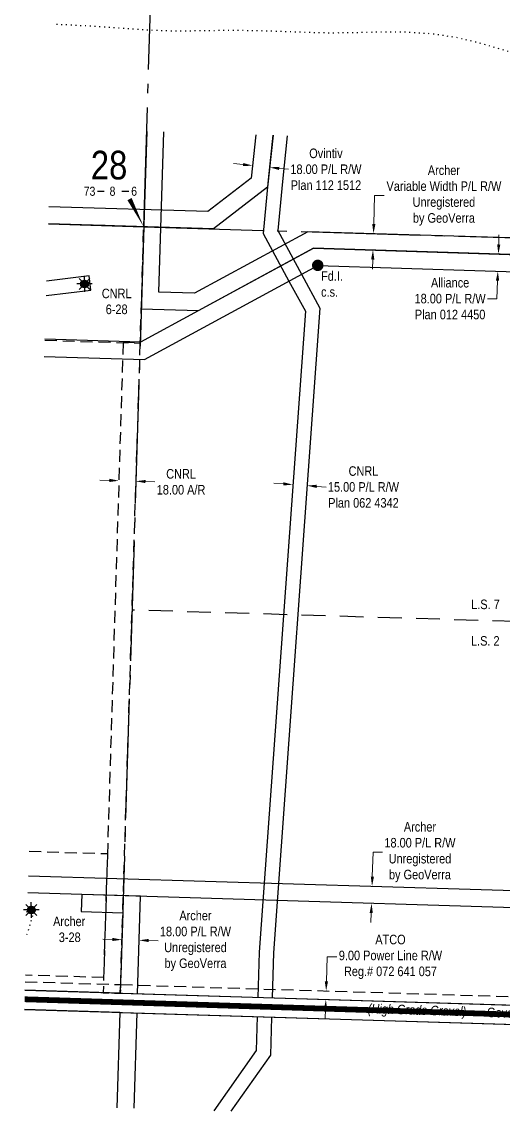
# Model space of a CAD drawing. Extents: x 360681 to 368577, y 6135146 to 6140704.
# Drawn here: x 362497 to 363002, y 6135219 to 6136361 of the extents above; entities that cross this region are included whole.
import ezdxf
from ezdxf.enums import TextEntityAlignment as Align

# ---------------------------------------------------------------- set-up
doc = ezdxf.new("R2010")
doc.units = 0
doc.header["$LTSCALE"] = 5
doc.header["$PDSIZE"] = 0.5
for name, pattern in [('foc-ACCESSROAD', [3.75, 2.5, -1.25]), ('foc-DOT', [1, 0.2, -0.8]), ('foc-FLOWLINE', [3.75, 2.5, -1.25]), ('foc-LSD', [8, 5, -3]), ('foc-QUARTERLINE', [33, 25, -3, 2, -3])]:
    doc.linetypes.add(name, pattern=pattern)
doc.layers.get('Defpoints').update_dxf_attribs({"color": 9})
for name, color, linetype in [('10', 1, 'Continuous'), ('9', 3, 'Continuous'), ('ABADATA-DRILL', 8, 'foc-DOT'), ('AS-POWER', 104, 'foc-POWER'), ('AS-ROADS', 254, 'Continuous'), ('AS-TELEPHONE', 224, 'foc-TEL'), ('C-AR', 13, 'foc-ACCESSROAD'), ('C-RW', 13, 'Continuous'), ('C-WS', 13, 'foc-ACCESSROAD'), ('C-WS-S', 13, 'Continuous'), ('F-EZE', 190, 'foc-FLOWLINE'), ('F-RW', 190, 'Continuous'), ('F-WS', 190, 'foc-ACCESSROAD'), ('F-WS-S', 190, 'Continuous'), ('L-MON', 1, 'Continuous'), ('L-QSEC', 8, 'foc-QUARTERLINE'), ('L-ROAD-T', 7, 'Continuous'), ('L-SEC', 7, 'Continuous'), ('L-SECLBL', 7, 'Continuous'), ('L-SECTION-LSD', 7, 'foc-LSD')]:
    doc.layers.add(name, color=color, linetype=linetype)
for name, color, linetype, lineweight in [('C-AR-T', 13, 'Continuous', 9), ('C-RW-T', 13, 'Continuous', 9), ('C-WS-T', 13, 'Continuous', 9), ('F-EZE-T', 190, 'Continuous', 9), ('F-RW-T', 190, 'Continuous', 9), ('F-WS-T', 190, 'Continuous', 9), ('T-TEXT', 48, 'Continuous', 18)]:
    doc.layers.add(name, color=color, linetype=linetype, lineweight=lineweight)
doc.styles.add('100L', font='ARIALN.TTF', dxfattribs={"height": 11})
doc.styles.add('80CG', font='ARIALN.TTF', dxfattribs={"height": 10})
doc.styles.add('80L', font='ARIALN.TTF', dxfattribs={"height": 10})
doc.styles.add('80LS', font='ARIALNI.TTF', dxfattribs={"height": 10})
doc.styles.add('foc-LtypeFont', font='ARIALN.TTF', dxfattribs={"height": 7.35})
doc.styles.add('SIMPLEX', font='ARIALN.TTF')
doc.linetypes.add('foc-POWER', pattern='A,6,-1,["P",foc-LtypeFont,S=0.2,R=0,X=-0.625,Y=-0.75],-1.24,4', length=12.24)
doc.linetypes.add('foc-POWER-NOLINE', pattern='A,0,-4,["P",foc-LtypeFont,S=0.2,R=0,X=-0.625,Y=-0.75],-8.24', length=12.24)
doc.linetypes.add('foc-TEL', pattern='A,2,-1,["T",foc-LtypeFont,S=0.2,R=0,X=-0.425,Y=-0.75],-1.24,8', length=12.24)
doc.linetypes.add('foc-TEL-NOLINE', pattern='A,0,-2,["T",foc-LtypeFont,S=0.2,R=0,X=-0.425,Y=-0.75],-10.24', length=12.24)
doc.dimstyles.new('Compass 5 000', dxfattribs={"dimscale": 5, "dimtxt": 9, "dimasz": 2, "dimexe": 0.2, "dimexo": 0.0625, "dimgap": 0.5, "dimtad": 0, "dimtih": 1, "dimtoh": 1, "dimzin": 0, "dimdsep": 46, "dimtxsty": '80CG', "dimcen": 0.1, "dimse1": 1, "dimse2": 1, "dimclrd": 256, "dimclrt": 256, "dimaunit": 1, "dimadec": 4, "dimazin": 0, "dimtfac": 0.06, "dimtofl": 0, "dimtmove": 0, "dimatfit": 1, "dimfxl": 0.2, "dimtolj": 1, "dimtzin": 0, "dimlwd": -1, "dimarcsym": 0})

# ---------------------------------------------------------------- blocks, each defined once
blk = doc.blocks.new('fdia')
at = {"color": 255, "const_width": 1}
blk.add_lwpolyline([(-0.5, 0, 1), (0.5, 0, 1)], format="xyb", close=True, dxfattribs=at)
blk = doc.blocks.new('Fdiaa')
blk.add_blockref('fdia', (0, 0))
blk = doc.blocks.new('fdib')
at = {"color": 1, "const_width": 1.6}
blk.add_lwpolyline([(-0.4, 0, 1), (0.4, 0, 1)], format="xyb", close=True, dxfattribs=at)
at = {"color": 1}
blk.add_circle((0, 0), 0.8, dxfattribs=at)
blk = doc.blocks.new('Fdibb')
blk.add_blockref('fdib', (0, 0))
blk = doc.blocks.new('fdicc')
for name in ['Fdibb', 'Fdiaa']:
    blk.add_blockref(name, (0, 0))
blk = doc.blocks.new('FDI')
blk.add_blockref('fdicc', (0, 0))
blk = doc.blocks.new('*D447')
at = {"layer": 'Defpoints', "color": 0, "transparency": 16777216}
for p in [(362944.5, 6136119.3), (362943.9, 6136101.3), (362995.9, 6136099.6)]:
    blk.add_point(p, dxfattribs=at)
at = {"layer": 'F-RW-T', "transparency": 16777216}
for p, q in [((362996.8, 6136127.6), (362997.1, 6136137.6)), ((362995.6, 6136089.6), (362995, 6136070.8)), ((362995, 6136070.8), (362985, 6136070.8))]:
    blk.add_line(p, q, dxfattribs=at)
for points in [[(362995.2, 6136127.7), (362998.5, 6136127.5), (362996.5, 6136117.6)], [(362993.9, 6136089.7), (362997.3, 6136089.6), (362995.9, 6136099.6)]]:
    blk.add_solid(points, dxfattribs=at)
at = {"layer": 'F-RW-T', "transparency": 16777216, "insert": (362945.9, 6136070.8), "char_height": 10, "attachment_point": 5, "style": '80CG'}
blk.add_mtext('\\A1;Alliance\\P18.00 P/L R/W\\PPlan 012 4450', dxfattribs=at)
blk = doc.blocks.new('L-SECLBL')
at = {"layer": '9', "color": 7}
for p, q in [((-5.1, -27.8), (-12.3, -27.8)), ((20.7, -27.8), (13.5, -27.8))]:
    blk.add_line(p, q, dxfattribs=at)
at = {"layer": '10', "color": 2, "style": 'SIMPLEX'}
blk.add_attdef('SEC', text='', height=30, dxfattribs=at).set_placement((0, 0), align=Align.MIDDLE)
at = {"layer": '10', "color": 5, "style": '80L'}
blk.add_attdef('TWP', text='', height=9.5, dxfattribs=at).set_placement((-14.4, -27.4), align=Align.MIDDLE_RIGHT)
blk.add_attdef('RGE', text='', height=9.5, dxfattribs=at).set_placement((3.6, -27.4), align=Align.MIDDLE_CENTER)
blk.add_attdef('MER', text='', height=9.5, dxfattribs=at).set_placement((23.2, -27.4), align=Align.MIDDLE_LEFT)
blk = doc.blocks.new('*D453')
at = {"layer": 'C-AR-T', "transparency": 16777216}
for p, q in [((362588.8, 6135880.3), (362578.8, 6135880.6)), ((362626.7, 6135879.1), (362636.7, 6135878.8))]:
    blk.add_line(p, q, dxfattribs=at)
for points in [[(362588.9, 6135882), (362588.8, 6135878.6), (362598.8, 6135880)], [(362626.8, 6135880.8), (362626.7, 6135877.5), (362616.7, 6135879.4)]]:
    blk.add_solid(points, dxfattribs=at)
at = {"layer": 'Defpoints', "color": 0, "transparency": 16777216}
for p in [(362598.8, 6135877.5), (362616.7, 6135879.4), (362616.7, 6135876.9)]:
    blk.add_point(p, dxfattribs=at)
at = {"layer": 'C-AR-T', "transparency": 16777216, "insert": (362664, 6135878.8), "char_height": 10, "attachment_point": 5, "style": '80CG'}
blk.add_mtext('\\A1;CNRL\\P18.00 A/R', dxfattribs=at)
blk = doc.blocks.new('*D454')
at = {"layer": 'C-RW-T', "transparency": 16777216}
for p, q in [((362771.2, 6135876.6), (362761.2, 6135877.3)), ((362806.1, 6135874.1), (362816, 6135873.4))]:
    blk.add_line(p, q, dxfattribs=at)
for points in [[(362771.3, 6135878.3), (362771, 6135875), (362781.1, 6135875.9)], [(362806.2, 6135875.8), (362806, 6135872.4), (362796.1, 6135874.8)]]:
    blk.add_solid(points, dxfattribs=at)
at = {"layer": 'Defpoints', "color": 0, "transparency": 16777216}
for p in [(362781.2, 6135877.4), (362796.1, 6135874.8), (362796.2, 6135876.3)]:
    blk.add_point(p, dxfattribs=at)
at = {"layer": 'C-RW-T', "transparency": 16777216, "insert": (362855.1, 6135873.4), "char_height": 10, "attachment_point": 5, "style": '80CG'}
blk.add_mtext('\\A1;CNRL\\P15.00 P/L R/W\\PPlan 062 4342', dxfattribs=at)
blk = doc.blocks.new('*D455')
at = {"layer": 'Defpoints', "color": 0, "transparency": 16777216}
for p in [(362740, 6136220.7), (362757.9, 6136218.9), (362756.8, 6136208.4)]:
    blk.add_point(p, dxfattribs=at)
at = {"layer": 'F-RW-T', "transparency": 16777216}
for p, q in [((362729, 6136211.3), (362719, 6136212.4)), ((362766.7, 6136207.4), (362776.7, 6136206.4))]:
    blk.add_line(p, q, dxfattribs=at)
for points in [[(362729.2, 6136213), (362728.8, 6136209.7), (362738.9, 6136210.3)], [(362766.9, 6136209), (362766.6, 6136205.7), (362756.8, 6136208.4)]]:
    blk.add_solid(points, dxfattribs=at)
at = {"layer": 'F-RW-T', "transparency": 16777216, "insert": (362815.8, 6136206.4), "char_height": 10, "attachment_point": 5, "style": '80CG'}
blk.add_mtext('\\A1;Ovintiv\\P18.00 P/L R/W\\PPlan 112 1512', dxfattribs=at)
blk = doc.blocks.new('GAS')
h = blk.add_hatch(color=255)
h.dxf.hatch_style = 1
edge = h.paths.add_edge_path()
edge.add_arc((0, 0), 0.9, 0, 360)
for p, q in [((-0.81, 0), (-1.62, 0)), ((-0.57, 0.57), (-1.14, 1.14)), ((0, 0.81), (0, 1.62)), ((0.57, 0.57), (1.14, 1.14)), ((1.62, 0), (0.81, 0)), ((-0.57, -0.57), (-1.14, -1.14)), ((0, -0.81), (0, -1.62)), ((1.14, -1.14), (0.57, -0.57))]:
    blk.add_line(p, q)
blk.add_circle((0, 0), 0.8)
blk = doc.blocks.new('*D491')
at = {"layer": 'Defpoints', "color": 0, "transparency": 16777216}
for p in [(362865.6, 6136139), (362875.7, 6136138.7), (362875.1, 6136121.5)]:
    blk.add_point(p, dxfattribs=at)
at = {"layer": 'F-RW-T', "transparency": 16777216}
for p, q in [((362865.9, 6136148.9), (362866.8, 6136178.9)), ((362866.8, 6136178.9), (362876.8, 6136178.9)), ((362864.8, 6136111.8), (362864.5, 6136101.8))]:
    blk.add_line(p, q, dxfattribs=at)
for points in [[(362864.3, 6136149), (362867.6, 6136148.9), (362865.6, 6136139)], [(362863.1, 6136111.9), (362866.5, 6136111.8), (362865.1, 6136121.8)]]:
    blk.add_solid(points, dxfattribs=at)
at = {"layer": 'F-RW-T', "transparency": 16777216, "insert": (362939.4, 6136178.9), "char_height": 10, "attachment_point": 5, "style": '80CG'}
blk.add_mtext('\\A1;Archer\\PVariable Width P/L R/W\\PUnregistered\\Pby GeoVerra', dxfattribs=at)
blk = doc.blocks.new('*D492')
at = {"layer": 'Defpoints', "color": 0, "transparency": 16777216}
for p in [(362864.1, 6135455), (362880.3, 6135454.5), (362879.7, 6135436.5)]:
    blk.add_point(p, dxfattribs=at)
at = {"layer": 'F-RW-T', "transparency": 16777216}
for p, q in [((362864.4, 6135465), (362865.2, 6135490.7)), ((362865.2, 6135490.7), (362875.2, 6135490.7)), ((362863.3, 6135427), (362863, 6135417))]:
    blk.add_line(p, q, dxfattribs=at)
for points in [[(362862.8, 6135465), (362866.1, 6135464.9), (362864.1, 6135455)], [(362861.6, 6135427), (362864.9, 6135426.9), (362863.6, 6135437)]]:
    blk.add_solid(points, dxfattribs=at)
at = {"layer": 'F-RW-T', "transparency": 16777216, "insert": (362914.3, 6135490.7), "char_height": 10, "attachment_point": 5, "style": '80CG'}
blk.add_mtext('\\A1;Archer\\P18.00 P/L R/W\\PUnregistered\\Pby GeoVerra', dxfattribs=at)
blk = doc.blocks.new('*D493')
at = {"layer": 'Defpoints', "color": 0, "transparency": 16777216}
for p in [(362816, 6135345.2), (362823.6, 6135345), (362823.3, 6135336)]:
    blk.add_point(p, dxfattribs=at)
at = {"layer": 'F-EZE-T', "transparency": 16777216}
for p, q in [((362816.3, 6135355.2), (362817.1, 6135380.9)), ((362817.1, 6135380.9), (362827.1, 6135380.9)), ((362815.4, 6135326.2), (362815.1, 6135316.2))]:
    blk.add_line(p, q, dxfattribs=at)
for points in [[(362814.6, 6135355.3), (362818, 6135355.2), (362816, 6135345.2)], [(362813.8, 6135326.3), (362817.1, 6135326.2), (362815.7, 6135336.2)]]:
    blk.add_solid(points, dxfattribs=at)
at = {"layer": 'F-EZE-T', "transparency": 16777216, "insert": (362883.4, 6135380.9), "char_height": 10, "attachment_point": 5, "style": '80CG'}
blk.add_mtext('\\A1;ATCO\\P9.00 Power Line R/W\\PReg.# 072 641 057', dxfattribs=at)
blk = doc.blocks.new('*D514')
at = {"layer": 'Defpoints', "color": 0, "transparency": 16777216}
for p in [(362602.1, 6135398.3), (362620, 6135397.8), (362620.1, 6135398.3)]:
    blk.add_point(p, dxfattribs=at)
at = {"layer": 'F-RW-T', "transparency": 16777216}
for p, q in [((362592.1, 6135399.2), (362582.1, 6135399.5)), ((362630, 6135398), (362640, 6135397.7))]:
    blk.add_line(p, q, dxfattribs=at)
for points in [[(362592.1, 6135400.8), (362592, 6135397.5), (362602.1, 6135398.9)], [(362630.1, 6135399.7), (362630, 6135396.4), (362620.1, 6135398.3)]]:
    blk.add_solid(points, dxfattribs=at)
at = {"layer": 'F-RW-T', "transparency": 16777216, "insert": (362679.1, 6135397.7), "char_height": 10, "attachment_point": 5, "style": '80CG'}
blk.add_mtext('\\A1;Archer\\P18.00 P/L R/W\\PUnregistered\\Pby GeoVerra', dxfattribs=at)

msp = doc.modelspace()

# ---------------------------------------------------------------- linework, layer by layer
at = {"layer": 'ABADATA-DRILL', "flags": 128}
for points in [[(363351.661, 6136197.5), (363351.661, 6136197.5), (363351.698, 6136197.389), (363351.706, 6136197.318), (363351.604, 6136197.281), (363351.34, 6136197.13), (363350.922, 6136196.882), (363350.392, 6136196.559), (363349.945, 6136196.342), (363349.682, 6136196.27), (363349.42, 6136196.208), (363349.386, 6136196.39), (363349.773, 6136196.928), (363350.344, 6136197.601), (363351.067, 6136198.338), (363351.57, 6136198.753), (363351.533, 6136198.514), (363351.202, 6136197.854), (363350.927, 6136197.362), (363350.837, 6136197.375), (363350.789, 6136197.757), (363350.747, 6136198.348), (363350.737, 6136199.309), (363350.57, 6136200.695), (363349.812, 6136201.119), (363348.719, 6136200.382), (363348.595, 6136199.606), (363349.462, 6136198.858), (363350.416, 6136198.319), (363351.529, 6136198.074), (363352.202, 6136197.193), (363352.092, 6136196.216), (363352.034, 6136195.627), (363351.969, 6136195.159), (363352.067, 6136194.776), (363352.398, 6136194.485), (363352.833, 6136194.302), (363353.331, 6136194.246), (363353.903, 6136194.289), (363354.447, 6136194.422), (363354.739, 6136194.793), (363354.69, 6136195.475), (363354.338, 6136196.056), (363353.758, 6136196.394), (363353.175, 6136196.613), (363352.812, 6136196.864), (363352.735, 6136197.296), (363352.821, 6136197.804), (363352.819, 6136198.044), (363352.669, 6136198.059), (363352.465, 6136198.255), (363352.293, 6136198.501), (363352.206, 6136198.623), (363352.178, 6136198.694), (363352.163, 6136198.845), (363352.118, 6136199.016), (363352.067, 6136199.298), (363352.062, 6136199.768), (363352.069, 6136200.338), (363351.986, 6136200.571), (363351.825, 6136200.526), (363351.766, 6136200.548), (363351.685, 6136200.53), (363351.685, 6136200.53), (363351.211, 6136200.725), (363350.138, 6136201.289), (363348.817, 6136201.94), (363347.316, 6136202.567), (363345.402, 6136203.426), (363342.868, 6136204.645), (363339.678, 6136205.975), (363335.929, 6136207.382), (363331.69, 6136209.094), (363327.012, 6136211.179), (363321.949, 6136213.427), (363316.509, 6136215.767), (363310.615, 6136218.311), (363304.295, 6136221.008), (363297.606, 6136223.716), (363290.455, 6136226.379), (363282.945, 6136229.082), (363275.184, 6136232.094), (363267.281, 6136235.36), (363259.365, 6136238.527), (363251.284, 6136241.519), (363242.721, 6136244.485), (363233.604, 6136247.639), (363223.894, 6136251.341), (363213.724, 6136255.708), (363202.987, 6136260.173), (363197.716, 6136262.147), (363191.7, 6136264.324), (363180.199, 6136268.352), (363168.617, 6136272.353), (363157.009, 6136276.494), (363155.17, 6136277.172), (363145.318, 6136280.838), (363133.423, 6136285.379), (363121.303, 6136290.116), (363108.943, 6136294.841), (363096.392, 6136299.522), (363086.293, 6136303.257), (363083.741, 6136304.196), (363071.016, 6136308.782), (363058.238, 6136313.24), (363032.56, 6136321.809), (363006.699, 6136329.954), (362980.705, 6136337.642), (362954.412, 6136344.129), (362927.638, 6136348.29), (362900.579, 6136350.059), (362873.471, 6136350.228), (362872.871, 6136350.227), (362846.354, 6136349.488), (362819.231, 6136349.157), (362792.131, 6136349.907), (362765.078, 6136350.895), (362738.008, 6136351.653), (362710.883, 6136351.923), (362683.784, 6136351.432), (362656.681, 6136351.121), (362629.602, 6136352.23), (362602.549, 6136354.188), (362575.492, 6136356.007), (362548.425, 6136357.495), (362531.359, 6136358.32)], [(362507.131, 6135430.041), (362507.131, 6135430.041), (362507.313, 6135430.086), (362507.585, 6135430.157), (362507.92, 6135430.317), (362508.239, 6135430.607), (362508.59, 6135430.946), (362509.062, 6135431.322), (362509.424, 6135431.711), (362509.596, 6135432.085), (362509.606, 6135432.395), (362509.333, 6135432.634), (362508.822, 6135432.95), (362508.334, 6135432.995), (362507.961, 6135432.587), (362507.572, 6135431.998), (362507.102, 6135431.343), (362506.401, 6135430.684), (362505.451, 6135430.063), (362504.35, 6135429.397), (362503.738, 6135429.026), (362503.116, 6135428.646), (362502.379, 6135428.118), (362501.845, 6135427.685), (362501.526, 6135427.384), (362501.411, 6135427.238), (362501.552, 6135427.274), (362501.88, 6135427.503), (362502.2, 6135427.824), (362502.54, 6135428.143), (362502.959, 6135428.43), (362503.415, 6135428.946), (362503.675, 6135429.579), (362503.875, 6135430.213), (362503.981, 6135430.74), (362504.016, 6135431.229), (362504.004, 6135431.779), (362503.92, 6135431.672), (362503.92, 6135431.022), (362504.042, 6135430.768), (362504.289, 6135430.97), (362504.427, 6135430.286), (362504.902, 6135429.15), (362505.724, 6135428.564), (362506.491, 6135428.13), (362507.215, 6135427.918), (362507.848, 6135428.008), (362508.36, 6135428.372), (362508.742, 6135428.75), (362509.024, 6135428.832), (362509.391, 6135428.73), (362509.813, 6135428.777), (362510.2, 6135429.005), (362510.748, 6135429.228), (362511.482, 6135429.375), (362511.748, 6135429.547), (362511.606, 6135429.812), (362511.594, 6135430.072), (362511.656, 6135430.451), (362511.507, 6135430.495), (362511.299, 6135430.232), (362511.23, 6135430.274), (362511.138, 6135430.527), (362511.119, 6135430.557), (362510.959, 6135430.562), (362510.558, 6135430.205), (362509.942, 6135429.373), (362509.341, 6135428.071), (362508.869, 6135426.425), (362508.448, 6135424.458), (362507.894, 6135422.084), (362507.087, 6135419.307), (362506.063, 6135415.988), (362504.796, 6135411.915), (362503.307, 6135407.179), (362502.199, 6135403.838)]]:
    msp.add_lwpolyline(points, dxfattribs=at)
at = {"layer": 'AS-POWER', "linetype": 'foc-POWER-NOLINE', "flags": 128}
msp.add_lwpolyline([(362500.428, 6135345.872), (363522.726, 6135314.611)], dxfattribs=at)
at = {"layer": 'AS-ROADS', "const_width": 5.998, "flags": 128}
msp.add_lwpolyline([(362500.141, 6135336.463), (363522.414, 6135304.437)], dxfattribs=at)
at = {"layer": 'AS-TELEPHONE', "linetype": 'foc-TEL-NOLINE', "flags": 128}
msp.add_lwpolyline([(362499.814, 6135325.767), (363402.081, 6135298.176)], dxfattribs=at)
at = {"layer": 'C-AR', "flags": 128}
msp.add_lwpolyline([(362603.277, 6136024.745), (362582.367, 6135343.366), (362600.353, 6135342.816), (362621.264, 6136024.209)], close=True, dxfattribs=at)
at = {"layer": 'C-RW', "flags": 128}
for points in [[(362760.302, 6136242.101), (362755.399, 6136195.202), (362749.977, 6136139.24), (362777.09, 6136089.207), (362794.211, 6136057.611), (362745.887, 6135385.752), (362744.442, 6135338.41)], [(362775.332, 6136241.653), (362770.319, 6136193.7), (362765.345, 6136142.356), (362790.274, 6136096.352), (362809.483, 6136060.904), (362760.866, 6135384.985), (362759.43, 6135337.952)], [(362522.676, 6136074.109), (362569.629, 6136079.886), (362567.798, 6136094.77), (362523.14, 6136089.275)], [(362743.828, 6135318.305), (362743.828, 6135318.304), (362742.744, 6135282.817), (362698.344, 6135219.677)], [(362758.816, 6135317.847), (362757.596, 6135277.867), (362716.29, 6135219.129)]]:
    msp.add_lwpolyline(points, dxfattribs=at)
at = {"layer": 'C-WS', "flags": 128}
msp.add_lwpolyline([(362521.243, 6136027.188), (362621.264, 6136024.209), (362624.895, 6136146.12), (362524.967, 6136149.096)], dxfattribs=at)
at = {"layer": 'F-EZE', "flags": 128}
for points in [[(362500.703, 6135354.865), (362600.628, 6135351.809)], [(362600.629, 6135351.809), (363402.97, 6135327.274)]]:
    msp.add_lwpolyline(points, dxfattribs=at)
at = {"layer": 'F-RW'}
for p, q in [((362599.739, 6135322.711), (362596.686, 6135222.786)), ((362617.726, 6135322.161), (362614.673, 6135222.236))]:
    msp.add_line(p, q, dxfattribs=at)
at = {"layer": 'F-RW', "flags": 128}
for points in [[(362760.354, 6136242.099), (362754.671, 6136187.685), (362697.916, 6136143.945), (362524.967, 6136149.096)], [(362742.318, 6136242.637), (362737.575, 6136197.228), (362692.025, 6136162.124), (362525.517, 6136167.083)], [(362628.046, 6136246.042), (362622.347, 6136060.221), (362682.312, 6136058.382), (362802.936, 6136123.883), (363331.7, 6136106.778), (363333.099, 6136150.034), (363315.113, 6136150.615), (363314.304, 6136125.607), (362796.781, 6136141.018), (362678, 6136076.518), (362640.885, 6136077.656), (362646.033, 6136245.506)], [(363421.613, 6136103.868), (362802.915, 6136123.861), (362621.477, 6136025.332), (362521.276, 6136028.259)], [(362520.726, 6136010.273), (362625.801, 6136007.203), (362807.213, 6136105.718), (363421.064, 6136085.882)]]:
    msp.add_lwpolyline(points, dxfattribs=at)
at = {"layer": 'F-RW'}
msp.add_lwpolyline([(362618.34, 6135342.266), (362621.46, 6135444.404), (362560.003, 6135446.286), (362559.452, 6135428.299), (362602.924, 6135426.968), (362600.353, 6135342.816)], dxfattribs=at)
at = {"layer": 'F-WS'}
msp.add_lwpolyline([(362504.881, 6135491.613), (362586.829, 6135489.103), (362582.85, 6135359.201), (362500.912, 6135361.71)], dxfattribs=at)
at = {"layer": 'L-QSEC'}
for p, q in [((362624.895, 6136146.12), (362649.461, 6136950.249)), ((362524.967, 6136149.096), (362624.895, 6136146.12)), ((362624.895, 6136146.12), (362600.353, 6135342.816)), ((362624.895, 6136146.12), (363427.203, 6136122.224)), ((362599.739, 6135322.711), (362596.686, 6135222.786))]:
    msp.add_line(p, q, dxfattribs=at)
at = {"layer": 'L-SEC'}
for p, q in [((362600.354, 6135342.816), (362500.428, 6135345.872)), ((362600.354, 6135342.816), (363402.695, 6135318.281)), ((362599.739, 6135322.711), (362499.814, 6135325.767)), ((362599.739, 6135322.711), (363402.081, 6135298.176))]:
    msp.add_line(p, q, dxfattribs=at)
at = {"layer": 'L-SECLBL', "flags": 128}
msp.add_lwpolyline([(362624.895, 6136146.12, 0, 4.999, 0), (362610.027, 6136175.133, 0, 0, 0)], format="xyseb", dxfattribs=at)
at = {"layer": 'L-SECTION-LSD', "flags": 128}
msp.add_lwpolyline([(363414.969, 6135720.205), (362612.624, 6135744.468)], dxfattribs=at)

# ---------------------------------------------------------------- block references
at = {"layer": 'C-WS-S', "xscale": 5.000000000000014, "yscale": 5.000000000000014, "zscale": 5.000000000000014}
msp.add_blockref('GAS', (362562.823, 6136086.193), dxfattribs=at)
at = {"layer": 'F-WS-S', "color": 6, "xscale": 5.000000000000002, "yscale": 5.000000000000002, "zscale": 5.000000000000002}
msp.add_blockref('GAS', (362507.131, 6135430.041), dxfattribs=at)
at = {"layer": 'L-MON', "xscale": 5.000000000000025, "yscale": 5.000000000000025, "zscale": 5.000000000000025}
msp.add_blockref('FDI', (362807.222, 6136105.718), dxfattribs=at)
at = {"layer": 'L-SECLBL', "xscale": 0.99971726, "yscale": 0.99971726, "zscale": 0.99971726}
msp.add_blockref('L-SECLBL', (362588.592, 6136210.834), dxfattribs=at).add_auto_attribs({'SEC': '28', 'TWP': '73', 'RGE': '8', 'MER': '6'})

# ---------------------------------------------------------------- texts
at = {"layer": 'C-WS-T', "insert": (362574.792, 6136081.283), "char_height": 9.99717, "attachment_point": 1, "style": '80L'}
msp.add_mtext_dynamic_manual_height_columns('\\pi6.1692;CNRL\\P\\pi10.268;6-28', width=42.52773, gutter_width=50, heights=[0], dxfattribs=at)
at = {"layer": 'F-WS-T', "insert": (362525.629, 6135423.108), "char_height": 9.99717, "attachment_point": 1, "style": '80L'}
msp.add_mtext_dynamic_manual_height_columns('\\pi4.3212;Archer\\P\\pi10.292;3-28', width=42.52773, gutter_width=50, heights=[0], dxfattribs=at)
at = {"layer": 'L-MON', "insert": (362810.698, 6136099.544), "char_height": 9.9972, "attachment_point": 1, "style": '80L'}
msp.add_mtext_dynamic_manual_height_columns('Fd.I.\\Pc.s.', width=22.04407, gutter_width=50, heights=[0], dxfattribs=at)
at = {"layer": 'L-ROAD-T', "style": '80L'}
msp.add_text('Government Road Allowance', height=9.99717, rotation=358.248507, dxfattribs=at).set_placement((363059.087, 6135320.496), align=Align.MIDDLE_CENTER)
at = {"layer": 'T-TEXT', "style": '80LS'}
msp.add_text('(High Grade Gravel)', height=9.99717, rotation=358.248507, dxfattribs=at).set_placement((362911.2, 6135325.209), align=Align.MIDDLE_CENTER)

# ---------------------------------------------------------------- dimensions: what is measured, and where the dimension line sits
at = {"layer": 'C-AR-T'}
dim = msp.add_aligned_dim(p1=(362598.757, 6135877.467), p2=(362616.67, 6135876.92), distance=2.526, text='CNRL\\P18.00 A/R', dimstyle='Compass 5 000', dxfattribs=at)
dim.commit()
dim.dimension.update_dxf_attribs({"geometry": '*D453', "text_midpoint": (362664.02, 6135878.834)})
at = {"layer": 'C-RW-T'}
dim = msp.add_aligned_dim(p1=(362781.248, 6135877.38), p2=(362796.205, 6135876.304), distance=-1.481, text='CNRL\\P15.00 P/L R/W\\PPlan 062 4342', dimstyle='Compass 5 000', dxfattribs=at)
dim.commit()
dim.dimension.update_dxf_attribs({"geometry": '*D454', "text_midpoint": (362855.133, 6135873.393)})
at = {"layer": 'F-EZE-T'}
dim = msp.add_linear_dim(base=(362816.007, 6135345.223), p1=(362823.33, 6135335.998), p2=(362823.605, 6135344.991), angle=88.248507, text='ATCO\\P9.00 Power Line R/W\\PReg.# 072 641 057', dimstyle='Compass 5 000', dxfattribs=at)
dim.commit()
dim.dimension.update_dxf_attribs({"geometry": '*D493', "text_midpoint": (362883.438, 6135380.866), "dimtype": 161})
at = {"layer": 'F-RW-T'}
dim = msp.add_aligned_dim(p1=(362740.03, 6136220.732), p2=(362757.873, 6136218.867), distance=-10.492, text='Ovintiv\\P18.00 P/L R/W\\PPlan 112 1512', dimstyle='Compass 5 000', dxfattribs=at)
dim.commit()
dim.dimension.update_dxf_attribs({"geometry": '*D455', "text_midpoint": (362815.759, 6136206.352)})
for base, p1, p2, angle, text, picture, middle in [((362865.622, 6136138.95), (362875.15, 6136121.527), (362875.66, 6136138.651), 88.294007, 'Archer\\PVariable Width P/L R/W\\PUnregistered\\Pby GeoVerra', '*D491', (362939.397, 6136178.903)), ((362995.917, 6136099.62), (362944.528, 6136119.285), (362943.947, 6136101.3), 268.149114, 'Alliance\\P18.00 P/L R/W\\PPlan 012 4450', '*D447', (362945.898, 6136070.754)), ((362864.115, 6135454.975), (362879.715, 6135436.494), (362880.266, 6135454.481), 88.2458, 'Archer\\P18.00 P/L R/W\\PUnregistered\\Pby GeoVerra', '*D492', (362914.295, 6135490.708))]:
    dim = msp.add_linear_dim(base=base, p1=p1, p2=p2, angle=angle, text=text, dimstyle='Compass 5 000', dxfattribs=at)
    dim.commit()
    dim.dimension.update_dxf_attribs({"geometry": picture, "text_midpoint": middle, "dimtype": 161})
at = {"layer": 'F-RW-T', "color": 6}
dim = msp.add_aligned_dim(p1=(362602.057, 6135398.325), p2=(362620.036, 6135397.776), distance=0.553, text='Archer\\P18.00 P/L R/W\\PUnregistered\\Pby GeoVerra', dimstyle='Compass 5 000', dxfattribs=at)
dim.commit()
dim.dimension.update_dxf_attribs({"geometry": '*D514', "text_midpoint": (362679.129, 6135397.718)})

# ---------------------------------------------------------------- next in the draw order: texts
at = {"layer": 'L-SECTION-LSD', "char_height": 9.99717, "attachment_point": 1, "style": '100L', "bg_fill": 3, "box_fill_scale": 1.5, "bg_fill_color": 256, "bg_fill_transparency": 0}
for s, width, insert in [('\\pi2.3142;L.S. 7', 30.88047, (362965.636, 6135755.39)), ('\\pi2.1485;L.S. 2', 30.65342, (362965.636, 6135717.116))]:
    msp.add_mtext_dynamic_manual_height_columns(s, width=width, gutter_width=55, heights=[0], dxfattribs=dict(at, insert=insert))

# ---------------------------------------------------------------- next in the draw order: linework, layer by layer
at = {"layer": 'F-RW', "flags": 128}
msp.add_lwpolyline([(362504.098, 6135466.001), (363244.47, 6135443.326), (363312.301, 6135506.906), (363333.105, 6136150.033), (363351.09, 6136149.45), (363330.045, 6135498.875), (363251.351, 6135425.112), (362503.549, 6135448.015)], dxfattribs=at)

doc.saveas('drawing.dxf')
